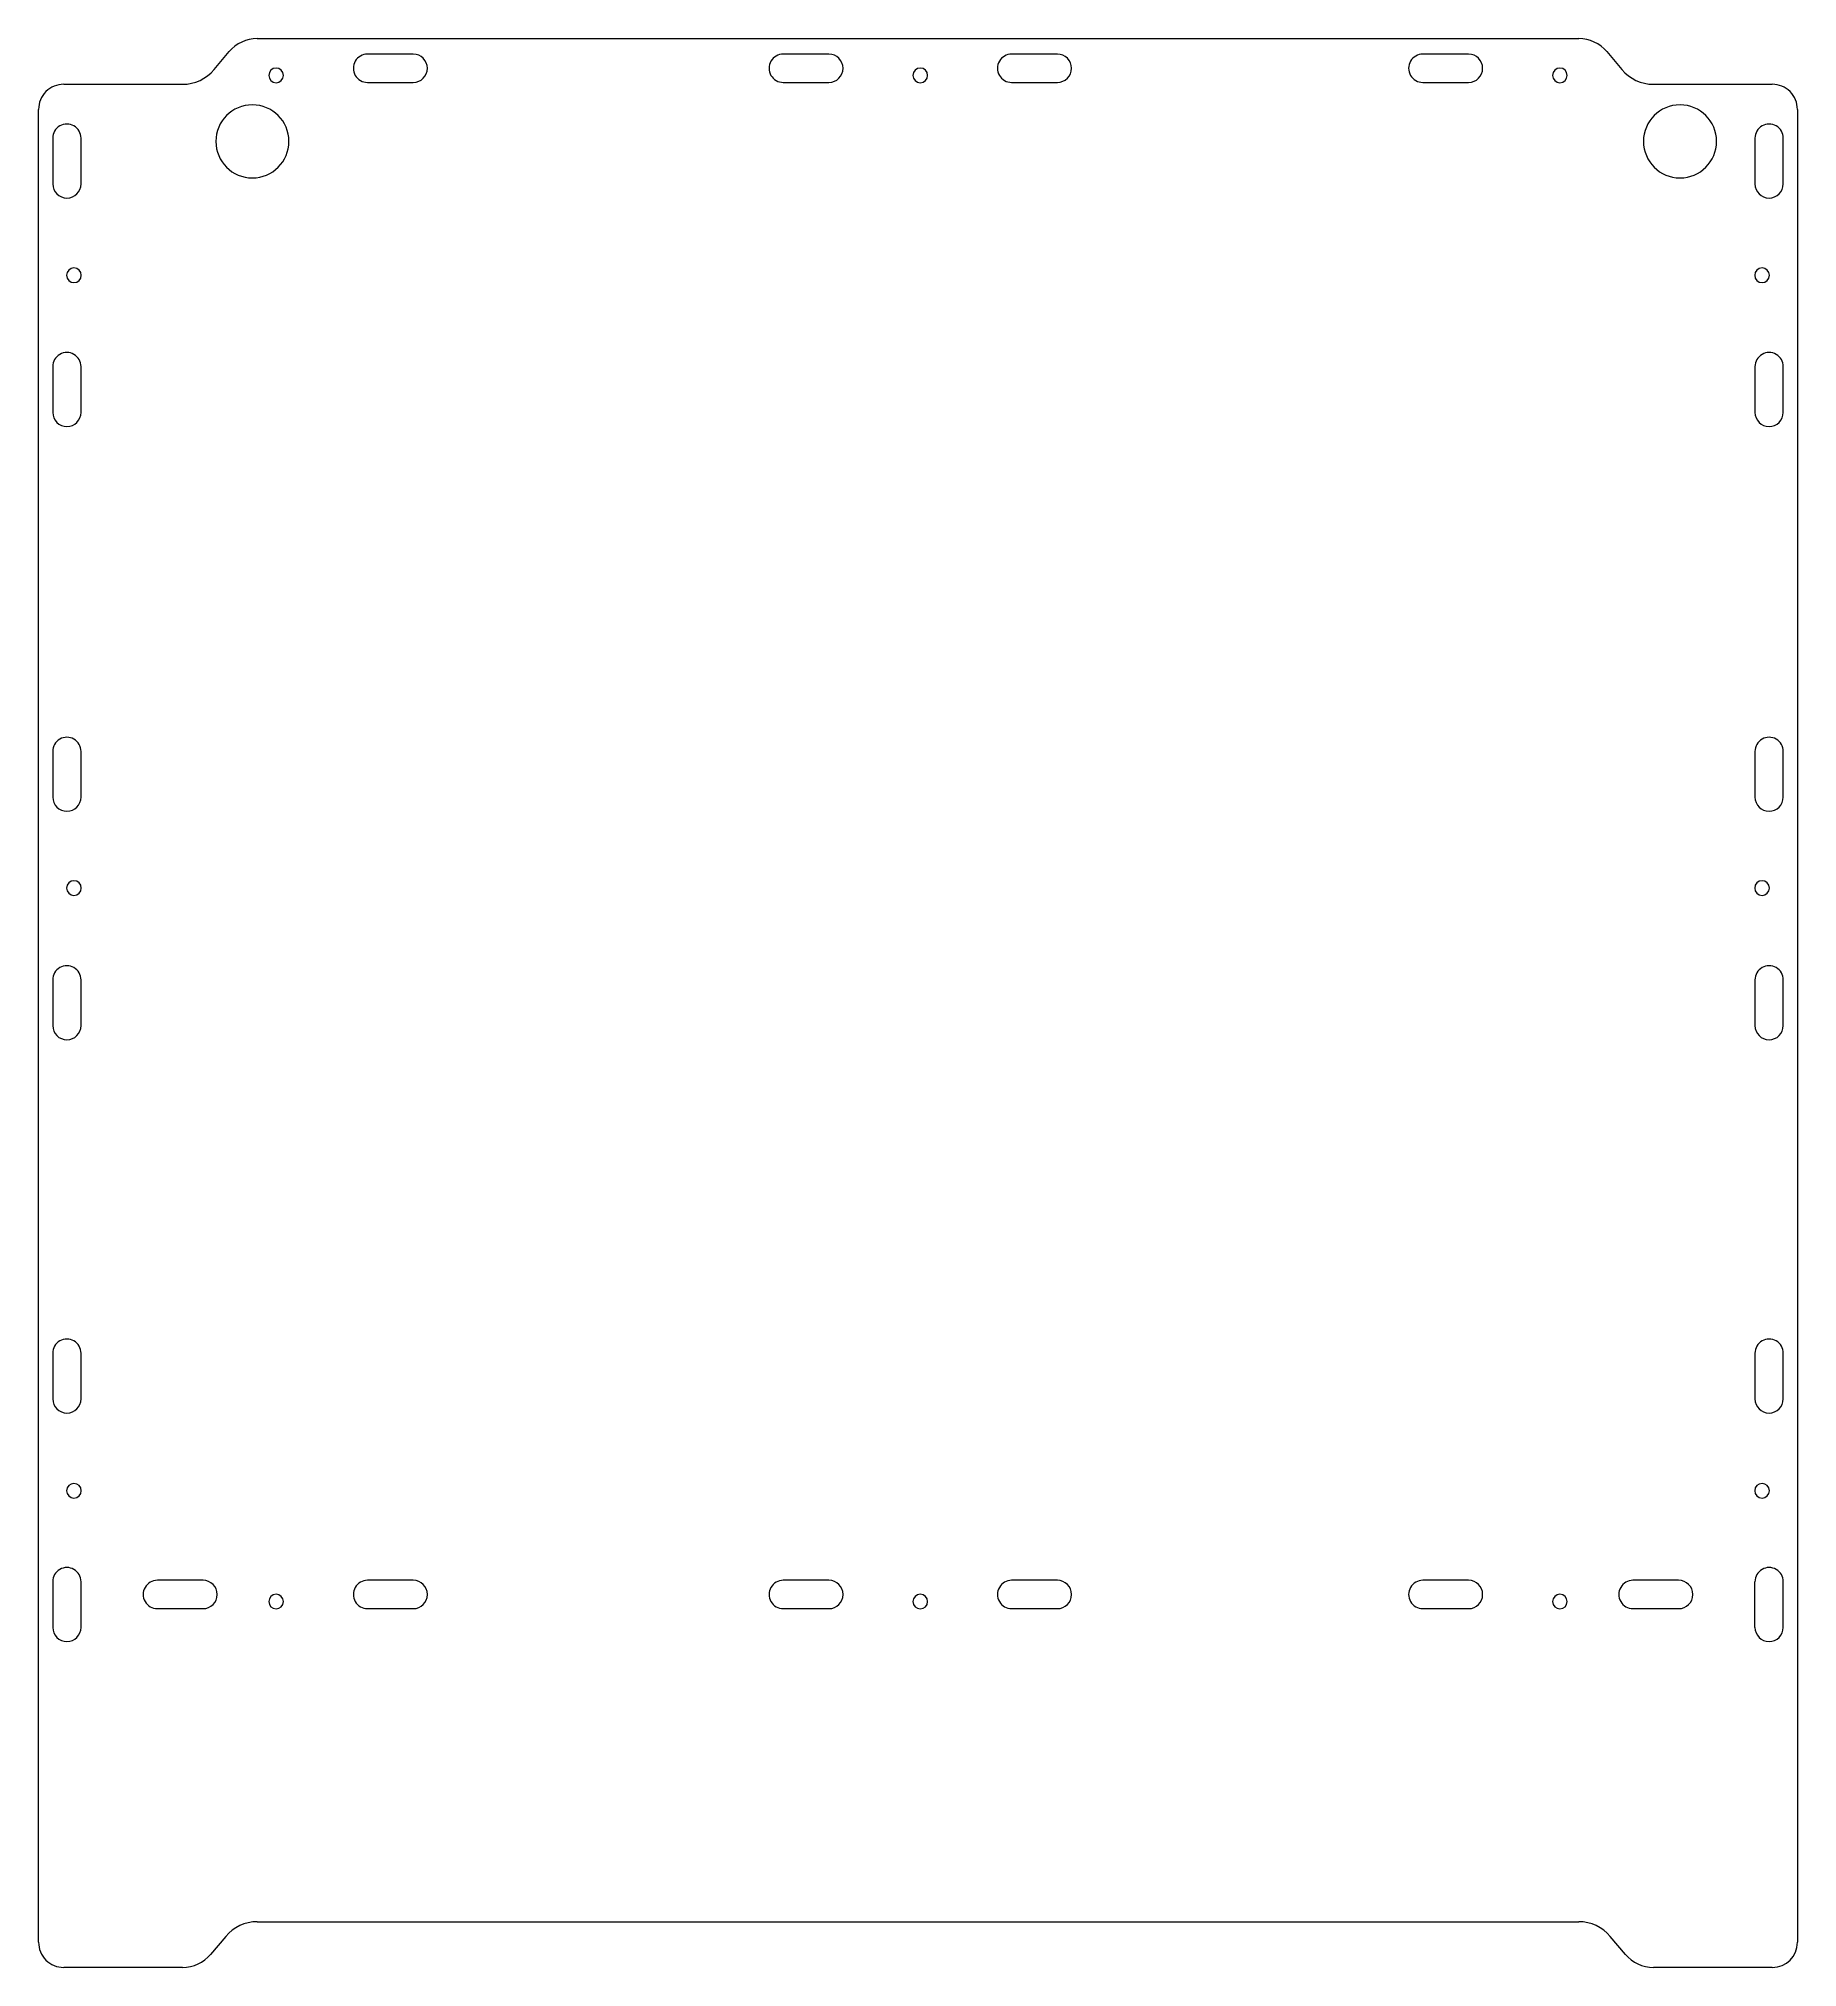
# Model space of a CAD drawing. Header units: millimetres. Extents: x -191 to 194, y -239 to 183.
import ezdxf

# ---------------------------------------------------------------- set-up
doc = ezdxf.new("R2010")
doc.units = ezdxf.units.MM
doc.header["$MEASUREMENT"] = 0
doc.layers.add('Capa 1', color=7, linetype='Continuous')

msp = doc.modelspace()

# ---------------------------------------------------------------- linework, layer by layer
at = {"layer": 'Capa 1', "lineweight": 15}
for points in [[(-142.7993, 182.6624), (-145.164, 182.6624), (-147.4076, 181.6161), (-148.9276, 179.8047)], [(152.6189, 179.8047), (151.0989, 181.6161), (148.8553, 182.6624), (146.4906, 182.6624)], [(-152.2235, 175.8768), (-152.2235, 175.8768), (-148.9276, 179.8047), (-148.9276, 179.8047)], [(-108.6542, 179.2624), (-108.6542, 179.2624), (-118.6542, 179.2624), (-118.6542, 179.2624)], [(-17.6539, 179.2624), (-17.6539, 179.2624), (-27.6539, 179.2624), (-27.6539, 179.2624)], [(32.346, 179.2624), (32.346, 179.2624), (22.346, 179.2624), (22.346, 179.2624)], [(122.3456, 179.2624), (122.3456, 179.2624), (112.3456, 179.2624), (112.3456, 179.2624)], [(152.6189, 179.8047), (152.6189, 179.8047), (155.9148, 175.8768), (155.9148, 175.8768)], [(-159.1179, 172.6619), (-156.4575, 172.6619), (-153.9335, 173.8389), (-152.2235, 175.8768)], [(155.9148, 175.8768), (157.6248, 173.8389), (160.1488, 172.6619), (162.8092, 172.6619)], [(-185.1542, 172.6619), (-185.1542, 172.6619), (-159.1179, 172.6619), (-159.1179, 172.6619)], [(-118.6542, 173.0624), (-118.6542, 173.0624), (-108.6542, 173.0624), (-108.6542, 173.0624)], [(112.3456, 173.0624), (112.3456, 173.0624), (122.3456, 173.0624), (122.3456, 173.0624)], [(162.8092, 172.6619), (162.8092, 172.6619), (188.8456, 172.6619), (188.8456, 172.6619)], [(-190.6542, -233.9512), (-190.6542, -233.9512), (-190.6542, 167.1619), (-190.6542, 167.1619)], [(194.3456, 167.1619), (194.3456, 167.1619), (194.3456, -233.9513), (194.3456, -233.9513)], [(-187.5542, 160.8624), (-187.5542, 160.8624), (-187.5542, 150.8624), (-187.5542, 150.8624)], [(191.2456, 150.8624), (191.2456, 150.8624), (191.2456, 160.8624), (191.2456, 160.8624)], [(-187.5542, 110.8624), (-187.5542, 110.8624), (-187.5542, 100.8624), (-187.5542, 100.8624)], [(-181.3542, 100.8624), (-181.3542, 100.8624), (-181.3542, 110.8624), (-181.3542, 110.8624)], [(185.0456, 110.8624), (185.0456, 110.8624), (185.0456, 100.8624), (185.0456, 100.8624)], [(191.2456, 100.8624), (191.2456, 100.8624), (191.2456, 110.8624), (191.2456, 110.8624)], [(-187.5542, 26.6624), (-187.5542, 26.6624), (-187.5542, 16.6624), (-187.5542, 16.6624)], [(-181.3542, 16.6624), (-181.3542, 16.6624), (-181.3542, 26.6624), (-181.3542, 26.6624)], [(185.0456, 26.6624), (185.0456, 26.6624), (185.0456, 16.6624), (185.0456, 16.6624)], [(191.2456, 16.6624), (191.2456, 16.6624), (191.2456, 26.6624), (191.2456, 26.6624)], [(-187.5542, -23.3375), (-187.5542, -23.3375), (-187.5542, -33.3375), (-187.5542, -33.3375)], [(-181.3542, -33.3375), (-181.3542, -33.3375), (-181.3542, -23.3375), (-181.3542, -23.3375)], [(185.0456, -23.3375), (185.0456, -23.3375), (185.0456, -33.3375), (185.0456, -33.3375)], [(191.2456, -33.3375), (191.2456, -33.3375), (191.2456, -23.3375), (191.2456, -23.3375)], [(-187.5542, -105.0375), (-187.5542, -105.0375), (-187.5542, -115.0375), (-187.5542, -115.0375)], [(-181.3542, -115.0375), (-181.3542, -115.0375), (-181.3542, -105.0375), (-181.3542, -105.0375)], [(185.0456, -105.0375), (185.0456, -105.0375), (185.0456, -115.0375), (185.0456, -115.0375)], [(191.2456, -115.0375), (191.2456, -115.0375), (191.2456, -105.0375), (191.2456, -105.0375)], [(-187.5542, -155.0375), (-187.5542, -155.0375), (-187.5542, -165.0375), (-187.5542, -165.0375)], [(-154.6542, -154.7375), (-154.6542, -154.7375), (-164.6542, -154.7375), (-164.6542, -154.7375)], [(-108.6542, -154.7375), (-108.6542, -154.7375), (-118.6542, -154.7375), (-118.6542, -154.7375)], [(-17.6539, -154.7375), (-17.6539, -154.7375), (-27.6539, -154.7375), (-27.6539, -154.7375)], [(32.346, -154.7375), (32.346, -154.7375), (22.346, -154.7375), (22.346, -154.7375)], [(122.3456, -154.7375), (122.3456, -154.7375), (112.3456, -154.7375), (112.3456, -154.7375)], [(168.3456, -154.7375), (168.3456, -154.7375), (158.3456, -154.7375), (158.3456, -154.7375)], [(191.2456, -165.0375), (191.2456, -165.0375), (191.2456, -155.0375), (191.2456, -155.0375)], [(-164.6542, -160.9375), (-164.6542, -160.9375), (-154.6542, -160.9375), (-154.6542, -160.9375)], [(-118.6542, -160.9375), (-118.6542, -160.9375), (-108.6542, -160.9375), (-108.6542, -160.9375)], [(112.3456, -160.9375), (112.3456, -160.9375), (122.3456, -160.9375), (122.3456, -160.9375)], [(158.3456, -160.9375), (158.3456, -160.9375), (168.3456, -160.9375), (168.3456, -160.9375)], [(-142.7993, -229.4508), (-145.4596, -229.4508), (-147.9837, -230.6278), (-149.6937, -232.6657)], [(153.385, -232.6657), (151.675, -230.6278), (149.1509, -229.4508), (146.4906, -229.4508)], [(-149.6937, -232.6657), (-149.6937, -232.6657), (-152.9895, -236.5936), (-152.9895, -236.5936)], [(156.6808, -236.5936), (156.6808, -236.5936), (153.385, -232.6657), (153.385, -232.6657)], [(188.8456, -239.4512), (191.8831, -239.4512), (194.3455, -236.9888), (194.3455, -233.9513)], [(-159.1179, -239.4512), (-159.1179, -239.4512), (-185.1542, -239.4512), (-185.1542, -239.4512)], [(-159.1179, -239.4512), (-156.7531, -239.4512), (-154.5095, -238.405), (-152.9895, -236.5936)], [(156.6808, -236.5936), (158.2008, -238.405), (160.4444, -239.4512), (162.8092, -239.4512)], [(188.8456, -239.4512), (188.8456, -239.4512), (162.8092, -239.4512), (162.8092, -239.4512)]]:
    msp.add_open_spline(points, degree=3, dxfattribs=at)
at = {"layer": 'Capa 1', "color": 250, "lineweight": 20}
for points in [[(-142.7993, 182.6624), (-142.7993, 182.6624), (146.4906, 182.6624), (146.4906, 182.6624)], [(-27.6539, 173.0624), (-27.6539, 173.0624), (-17.6539, 173.0624), (-17.6539, 173.0624)], [(22.346, 173.0624), (22.346, 173.0624), (32.346, 173.0624), (32.346, 173.0624)], [(-181.3543, 150.8623), (-181.3543, 150.8623), (-181.3542, 160.8624), (-181.3542, 160.8624)], [(185.0456, 160.8624), (185.0456, 160.8624), (185.0456, 150.8624), (185.0456, 150.8624)], [(-181.3543, -165.0376), (-181.3543, -165.0376), (-181.3542, -155.0375), (-181.3542, -155.0375)], [(185.0456, -165.0375), (185.0456, -165.0375), (185.0456, -155.0375), (185.0456, -155.0375)], [(-27.6539, -160.9375), (-27.6539, -160.9375), (-17.6539, -160.9375), (-17.6539, -160.9375)], [(22.346, -160.9375), (22.346, -160.9375), (32.346, -160.9375), (32.346, -160.9375)], [(-142.7993, -229.4508), (-142.7993, -229.4508), (146.4906, -229.4508), (146.4906, -229.4508)]]:
    msp.add_open_spline(points, degree=3, dxfattribs=at)
at = {"layer": 'Capa 1', "lineweight": 15}
for points, knots in [([(-118.6542, 179.2624), (-119.7618, 179.2624), (-120.7852, 178.6715), (-121.3389, 177.7124), (-121.3389, 177.7124), (-121.8927, 176.7532), (-121.8927, 175.5715), (-121.3389, 174.6124), (-121.3389, 174.6124), (-120.7852, 173.6532), (-119.7618, 173.0624), (-118.6542, 173.0624)], [0, 0, 0, 0, 0.25, 0.25, 0.25, 0.25, 0.5, 0.5, 0.5, 0.5, 1, 1, 1, 1]), ([(-108.6542, 173.0624), (-106.9422, 173.0624), (-105.5543, 174.4503), (-105.5542, 176.1623), (-105.5542, 176.1623), (-105.5542, 177.8744), (-106.9422, 179.2623), (-108.6542, 179.2623)], [0, 0, 0, 0, 0.33333333, 0.33333333, 0.33333333, 0.33333333, 1, 1, 1, 1]), ([(-27.6539, 179.2624), (-28.7615, 179.2624), (-29.7849, 178.6715), (-30.3386, 177.7124), (-30.3386, 177.7124), (-30.8924, 176.7532), (-30.8924, 175.5715), (-30.3386, 174.6124), (-30.3386, 174.6124), (-29.7849, 173.6532), (-28.7615, 173.0624), (-27.6539, 173.0624)], [0, 0, 0, 0, 0.25, 0.25, 0.25, 0.25, 0.5, 0.5, 0.5, 0.5, 1, 1, 1, 1]), ([(-17.6539, 173.0624), (-15.9419, 173.0624), (-14.554, 174.4503), (-14.5539, 176.1623), (-14.5539, 176.1623), (-14.5539, 177.8744), (-15.9419, 179.2623), (-17.6539, 179.2623)], [0, 0, 0, 0, 0.33333333, 0.33333333, 0.33333333, 0.33333333, 1, 1, 1, 1]), ([(22.346, 179.2624), (21.2384, 179.2624), (20.215, 178.6715), (19.6613, 177.7124), (19.6613, 177.7124), (19.1075, 176.7532), (19.1075, 175.5715), (19.6613, 174.6124), (19.6613, 174.6124), (20.215, 173.6532), (21.2384, 173.0624), (22.346, 173.0624)], [0, 0, 0, 0, 0.25, 0.25, 0.25, 0.25, 0.5, 0.5, 0.5, 0.5, 1, 1, 1, 1]), ([(32.346, 173.0624), (34.058, 173.0624), (35.4459, 174.4503), (35.446, 176.1623), (35.446, 176.1623), (35.446, 177.8744), (34.058, 179.2623), (32.346, 179.2623)], [0, 0, 0, 0, 0.33333333, 0.33333333, 0.33333333, 0.33333333, 1, 1, 1, 1]), ([(112.3456, 179.2624), (111.238, 179.2624), (110.2146, 178.6715), (109.6609, 177.7124), (109.6609, 177.7124), (109.1071, 176.7532), (109.1071, 175.5715), (109.6609, 174.6124), (109.6609, 174.6124), (110.2146, 173.6532), (111.238, 173.0624), (112.3456, 173.0624)], [0, 0, 0, 0, 0.25, 0.25, 0.25, 0.25, 0.5, 0.5, 0.5, 0.5, 1, 1, 1, 1]), ([(122.3456, 173.0624), (124.0576, 173.0624), (125.4455, 174.4503), (125.4456, 176.1623), (125.4456, 176.1623), (125.4456, 177.8744), (124.0576, 179.2623), (122.3456, 179.2623)], [0, 0, 0, 0, 0.33333333, 0.33333333, 0.33333333, 0.33333333, 1, 1, 1, 1]), ([(-137.0542, 174.6124), (-137.0542, 175.496), (-137.7706, 176.2123), (-138.6542, 176.2124), (-138.6542, 176.2124), (-139.5379, 176.2124), (-140.2542, 175.496), (-140.2542, 174.6124), (-140.2542, 174.6124), (-140.2543, 173.7287), (-139.5379, 173.0124), (-138.6543, 173.0124), (-138.6543, 173.0124), (-137.7706, 173.0123), (-137.0543, 173.7287), (-137.0543, 174.6123)], [0, 0, 0, 0, 0.2, 0.2, 0.2, 0.2, 0.4, 0.4, 0.4, 0.4, 0.6, 0.6, 0.6, 0.6, 1, 1, 1, 1]), ([(3.946, 174.6124), (3.946, 175.496), (3.2296, 176.2123), (2.346, 176.2124), (2.346, 176.2124), (1.4624, 176.2124), (0.7461, 175.496), (0.7461, 174.6124), (0.7461, 174.6124), (0.746, 173.7287), (1.4624, 173.0124), (2.346, 173.0124), (2.346, 173.0124), (3.2296, 173.0123), (3.9459, 173.7287), (3.9459, 174.6123)], [0, 0, 0, 0, 0.2, 0.2, 0.2, 0.2, 0.4, 0.4, 0.4, 0.4, 0.6, 0.6, 0.6, 0.6, 1, 1, 1, 1]), ([(143.9456, 174.6124), (143.9456, 175.496), (143.2292, 176.2123), (142.3456, 176.2124), (142.3456, 176.2124), (141.4619, 176.2124), (140.7456, 175.496), (140.7456, 174.6124), (140.7456, 174.6124), (140.7455, 173.7287), (141.4619, 173.0124), (142.3455, 173.0124), (142.3455, 173.0124), (143.2292, 173.0123), (143.9455, 173.7287), (143.9455, 174.6123)], [0, 0, 0, 0, 0.2, 0.2, 0.2, 0.2, 0.4, 0.4, 0.4, 0.4, 0.6, 0.6, 0.6, 0.6, 1, 1, 1, 1]), ([(-185.1542, 172.6619), (-186.6129, 172.6619), (-188.0119, 172.0825), (-189.0433, 171.051), (-189.0433, 171.051), (-190.0748, 170.0196), (-190.6543, 168.6206), (-190.6543, 167.1619)], [0, 0, 0, 0, 0.33333333, 0.33333333, 0.33333333, 0.33333333, 1, 1, 1, 1]), ([(194.3456, 167.1619), (194.3456, 168.6206), (193.7661, 170.0196), (192.7346, 171.051), (192.7346, 171.051), (191.7032, 172.0825), (190.3042, 172.6619), (188.8456, 172.6619)], [0, 0, 0, 0, 0.33333333, 0.33333333, 0.33333333, 0.33333333, 1, 1, 1, 1]), ([(-135.8542, 160.1624), (-135.8542, 164.5806), (-139.436, 168.1623), (-143.8542, 168.1624), (-143.8542, 168.1624), (-148.2725, 168.1624), (-151.8542, 164.5806), (-151.8542, 160.1624), (-151.8542, 160.1624), (-151.8543, 155.7441), (-148.2726, 152.1624), (-143.8543, 152.1624), (-143.8543, 152.1624), (-139.436, 152.1623), (-135.8543, 155.744), (-135.8543, 160.1623)], [0, 0, 0, 0, 0.2, 0.2, 0.2, 0.2, 0.4, 0.4, 0.4, 0.4, 0.6, 0.6, 0.6, 0.6, 1, 1, 1, 1]), ([(176.6456, 160.1624), (176.6456, 164.5806), (173.0638, 168.1623), (168.6456, 168.1624), (168.6456, 168.1624), (164.2273, 168.1624), (160.6456, 164.5806), (160.6456, 160.1624), (160.6456, 160.1624), (160.6455, 155.7441), (164.2272, 152.1624), (168.6455, 152.1624), (168.6455, 152.1624), (173.0638, 152.1623), (176.6455, 155.744), (176.6455, 160.1623)], [0, 0, 0, 0, 0.2, 0.2, 0.2, 0.2, 0.4, 0.4, 0.4, 0.4, 0.6, 0.6, 0.6, 0.6, 1, 1, 1, 1]), ([(-181.3542, 160.8624), (-181.3542, 161.9699), (-181.9451, 162.9933), (-182.9042, 163.547), (-182.9042, 163.547), (-183.8634, 164.1008), (-185.0451, 164.1008), (-186.0042, 163.547), (-186.0042, 163.547), (-186.9634, 162.9933), (-187.5542, 161.9699), (-187.5542, 160.8624)], [0, 0, 0, 0, 0.25, 0.25, 0.25, 0.25, 0.5, 0.5, 0.5, 0.5, 1, 1, 1, 1]), ([(191.2456, 160.8624), (191.2456, 161.9699), (190.6547, 162.9933), (189.6956, 163.547), (189.6956, 163.547), (188.7364, 164.1008), (187.5547, 164.1008), (186.5956, 163.547), (186.5956, 163.547), (185.6364, 162.9933), (185.0456, 161.9699), (185.0456, 160.8624)], [0, 0, 0, 0, 0.25, 0.25, 0.25, 0.25, 0.5, 0.5, 0.5, 0.5, 1, 1, 1, 1]), ([(-187.5542, 150.8624), (-187.5542, 149.1503), (-186.1663, 147.7624), (-184.4543, 147.7624), (-184.4543, 147.7624), (-182.7422, 147.7623), (-181.3543, 149.1503), (-181.3543, 150.8623)], [0, 0, 0, 0, 0.33333333, 0.33333333, 0.33333333, 0.33333333, 1, 1, 1, 1]), ([(185.0456, 150.8624), (185.0456, 149.1503), (186.4335, 147.7624), (188.1455, 147.7624), (188.1455, 147.7624), (189.8576, 147.7623), (191.2455, 149.1503), (191.2455, 150.8623)], [0, 0, 0, 0, 0.33333333, 0.33333333, 0.33333333, 0.33333333, 1, 1, 1, 1]), ([(-181.3042, 130.8624), (-181.3042, 131.746), (-182.0206, 132.4623), (-182.9042, 132.4624), (-182.9042, 132.4624), (-183.7879, 132.4624), (-184.5042, 131.746), (-184.5042, 130.8624), (-184.5042, 130.8624), (-184.5043, 129.9787), (-183.7879, 129.2624), (-182.9043, 129.2624), (-182.9043, 129.2624), (-182.0206, 129.2623), (-181.3043, 129.9787), (-181.3043, 130.8623)], [0, 0, 0, 0, 0.2, 0.2, 0.2, 0.2, 0.4, 0.4, 0.4, 0.4, 0.6, 0.6, 0.6, 0.6, 1, 1, 1, 1]), ([(188.1956, 130.8624), (188.1956, 131.746), (187.4792, 132.4623), (186.5956, 132.4624), (186.5956, 132.4624), (185.7119, 132.4624), (184.9956, 131.746), (184.9956, 130.8624), (184.9956, 130.8624), (184.9955, 129.9787), (185.7119, 129.2624), (186.5955, 129.2624), (186.5955, 129.2624), (187.4792, 129.2623), (188.1955, 129.9787), (188.1955, 130.8623)], [0, 0, 0, 0, 0.2, 0.2, 0.2, 0.2, 0.4, 0.4, 0.4, 0.4, 0.6, 0.6, 0.6, 0.6, 1, 1, 1, 1]), ([(-181.3542, 110.8624), (-181.3542, 111.9699), (-181.9451, 112.9933), (-182.9042, 113.547), (-182.9042, 113.547), (-183.8634, 114.1008), (-185.0451, 114.1008), (-186.0042, 113.547), (-186.0042, 113.547), (-186.9634, 112.9933), (-187.5542, 111.9699), (-187.5542, 110.8624)], [0, 0, 0, 0, 0.25, 0.25, 0.25, 0.25, 0.5, 0.5, 0.5, 0.5, 1, 1, 1, 1]), ([(191.2456, 110.8624), (191.2456, 111.9699), (190.6547, 112.9933), (189.6956, 113.547), (189.6956, 113.547), (188.7364, 114.1008), (187.5547, 114.1008), (186.5956, 113.547), (186.5956, 113.547), (185.6364, 112.9933), (185.0456, 111.9699), (185.0456, 110.8624)], [0, 0, 0, 0, 0.25, 0.25, 0.25, 0.25, 0.5, 0.5, 0.5, 0.5, 1, 1, 1, 1]), ([(-187.5542, 100.8624), (-187.5542, 99.1503), (-186.1663, 97.7624), (-184.4543, 97.7624), (-184.4543, 97.7624), (-182.7422, 97.7623), (-181.3543, 99.1503), (-181.3543, 100.8623)], [0, 0, 0, 0, 0.33333333, 0.33333333, 0.33333333, 0.33333333, 1, 1, 1, 1]), ([(185.0456, 100.8624), (185.0456, 99.1503), (186.4335, 97.7624), (188.1455, 97.7624), (188.1455, 97.7624), (189.8576, 97.7623), (191.2455, 99.1503), (191.2455, 100.8623)], [0, 0, 0, 0, 0.33333333, 0.33333333, 0.33333333, 0.33333333, 1, 1, 1, 1]), ([(-181.3542, 26.6624), (-181.3542, 27.7699), (-181.9451, 28.7933), (-182.9042, 29.347), (-182.9042, 29.347), (-183.8634, 29.9008), (-185.0451, 29.9008), (-186.0042, 29.347), (-186.0042, 29.347), (-186.9634, 28.7933), (-187.5542, 27.7699), (-187.5542, 26.6624)], [0, 0, 0, 0, 0.25, 0.25, 0.25, 0.25, 0.5, 0.5, 0.5, 0.5, 1, 1, 1, 1]), ([(191.2456, 26.6624), (191.2456, 27.7699), (190.6547, 28.7933), (189.6956, 29.347), (189.6956, 29.347), (188.7364, 29.9008), (187.5547, 29.9008), (186.5956, 29.347), (186.5956, 29.347), (185.6364, 28.7933), (185.0456, 27.7699), (185.0456, 26.6624)], [0, 0, 0, 0, 0.25, 0.25, 0.25, 0.25, 0.5, 0.5, 0.5, 0.5, 1, 1, 1, 1]), ([(-187.5542, 16.6624), (-187.5542, 14.9503), (-186.1663, 13.5624), (-184.4543, 13.5624), (-184.4543, 13.5624), (-182.7422, 13.5623), (-181.3543, 14.9503), (-181.3543, 16.6623)], [0, 0, 0, 0, 0.33333333, 0.33333333, 0.33333333, 0.33333333, 1, 1, 1, 1]), ([(185.0456, 16.6624), (185.0456, 14.9503), (186.4335, 13.5624), (188.1455, 13.5624), (188.1455, 13.5624), (189.8576, 13.5623), (191.2455, 14.9503), (191.2455, 16.6623)], [0, 0, 0, 0, 0.33333333, 0.33333333, 0.33333333, 0.33333333, 1, 1, 1, 1]), ([(-181.3042, -3.2376), (-181.3042, -2.354), (-182.0206, -1.6377), (-182.9042, -1.6376), (-182.9042, -1.6376), (-183.7879, -1.6376), (-184.5042, -2.354), (-184.5042, -3.2376), (-184.5042, -3.2376), (-184.5043, -4.1213), (-183.7879, -4.8376), (-182.9043, -4.8376), (-182.9043, -4.8376), (-182.0206, -4.8377), (-181.3043, -4.1213), (-181.3043, -3.2377)], [0, 0, 0, 0, 0.2, 0.2, 0.2, 0.2, 0.4, 0.4, 0.4, 0.4, 0.6, 0.6, 0.6, 0.6, 1, 1, 1, 1]), ([(188.1956, -3.2376), (188.1956, -2.354), (187.4792, -1.6377), (186.5956, -1.6376), (186.5956, -1.6376), (185.7119, -1.6376), (184.9956, -2.354), (184.9956, -3.2376), (184.9956, -3.2376), (184.9955, -4.1213), (185.7119, -4.8376), (186.5955, -4.8376), (186.5955, -4.8376), (187.4792, -4.8377), (188.1955, -4.1213), (188.1955, -3.2377)], [0, 0, 0, 0, 0.2, 0.2, 0.2, 0.2, 0.4, 0.4, 0.4, 0.4, 0.6, 0.6, 0.6, 0.6, 1, 1, 1, 1]), ([(-181.3542, -23.3375), (-181.3542, -22.23), (-181.9451, -21.2066), (-182.9042, -20.6529), (-182.9042, -20.6529), (-183.8634, -20.0991), (-185.0451, -20.0991), (-186.0042, -20.6529), (-186.0042, -20.6529), (-186.9634, -21.2066), (-187.5542, -22.23), (-187.5542, -23.3375)], [0, 0, 0, 0, 0.25, 0.25, 0.25, 0.25, 0.5, 0.5, 0.5, 0.5, 1, 1, 1, 1]), ([(191.2456, -23.3375), (191.2456, -22.23), (190.6547, -21.2066), (189.6956, -20.6529), (189.6956, -20.6529), (188.7364, -20.0991), (187.5547, -20.0991), (186.5956, -20.6529), (186.5956, -20.6529), (185.6364, -21.2066), (185.0456, -22.23), (185.0456, -23.3375)], [0, 0, 0, 0, 0.25, 0.25, 0.25, 0.25, 0.5, 0.5, 0.5, 0.5, 1, 1, 1, 1]), ([(-187.5542, -33.3375), (-187.5542, -35.0496), (-186.1663, -36.4375), (-184.4543, -36.4375), (-184.4543, -36.4375), (-182.7422, -36.4376), (-181.3543, -35.0496), (-181.3543, -33.3376)], [0, 0, 0, 0, 0.33333333, 0.33333333, 0.33333333, 0.33333333, 1, 1, 1, 1]), ([(185.0456, -33.3375), (185.0456, -35.0496), (186.4335, -36.4375), (188.1455, -36.4375), (188.1455, -36.4375), (189.8576, -36.4376), (191.2455, -35.0496), (191.2455, -33.3376)], [0, 0, 0, 0, 0.33333333, 0.33333333, 0.33333333, 0.33333333, 1, 1, 1, 1]), ([(-181.3542, -105.0375), (-181.3542, -103.93), (-181.9451, -102.9066), (-182.9042, -102.3529), (-182.9042, -102.3529), (-183.8634, -101.7991), (-185.0451, -101.7991), (-186.0042, -102.3529), (-186.0042, -102.3529), (-186.9634, -102.9066), (-187.5542, -103.93), (-187.5542, -105.0375)], [0, 0, 0, 0, 0.25, 0.25, 0.25, 0.25, 0.5, 0.5, 0.5, 0.5, 1, 1, 1, 1]), ([(191.2456, -105.0375), (191.2456, -103.93), (190.6547, -102.9066), (189.6956, -102.3529), (189.6956, -102.3529), (188.7364, -101.7991), (187.5547, -101.7991), (186.5956, -102.3529), (186.5956, -102.3529), (185.6364, -102.9066), (185.0456, -103.93), (185.0456, -105.0375)], [0, 0, 0, 0, 0.25, 0.25, 0.25, 0.25, 0.5, 0.5, 0.5, 0.5, 1, 1, 1, 1]), ([(-187.5542, -115.0375), (-187.5542, -116.7496), (-186.1663, -118.1375), (-184.4543, -118.1375), (-184.4543, -118.1375), (-182.7422, -118.1376), (-181.3543, -116.7496), (-181.3543, -115.0376)], [0, 0, 0, 0, 0.33333333, 0.33333333, 0.33333333, 0.33333333, 1, 1, 1, 1]), ([(185.0456, -115.0375), (185.0456, -116.7496), (186.4335, -118.1375), (188.1455, -118.1375), (188.1455, -118.1375), (189.8576, -118.1376), (191.2455, -116.7496), (191.2455, -115.0376)], [0, 0, 0, 0, 0.33333333, 0.33333333, 0.33333333, 0.33333333, 1, 1, 1, 1]), ([(-181.3042, -135.1375), (-181.3042, -134.2539), (-182.0206, -133.5376), (-182.9042, -133.5375), (-182.9042, -133.5375), (-183.7879, -133.5375), (-184.5042, -134.2539), (-184.5042, -135.1375), (-184.5042, -135.1375), (-184.5043, -136.0212), (-183.7879, -136.7375), (-182.9043, -136.7375), (-182.9043, -136.7375), (-182.0206, -136.7376), (-181.3043, -136.0212), (-181.3043, -135.1376)], [0, 0, 0, 0, 0.2, 0.2, 0.2, 0.2, 0.4, 0.4, 0.4, 0.4, 0.6, 0.6, 0.6, 0.6, 1, 1, 1, 1]), ([(188.1956, -135.1375), (188.1956, -134.2539), (187.4792, -133.5376), (186.5956, -133.5375), (186.5956, -133.5375), (185.7119, -133.5375), (184.9956, -134.2539), (184.9956, -135.1375), (184.9956, -135.1375), (184.9955, -136.0212), (185.7119, -136.7375), (186.5955, -136.7375), (186.5955, -136.7375), (187.4792, -136.7376), (188.1955, -136.0212), (188.1955, -135.1376)], [0, 0, 0, 0, 0.2, 0.2, 0.2, 0.2, 0.4, 0.4, 0.4, 0.4, 0.6, 0.6, 0.6, 0.6, 1, 1, 1, 1]), ([(-181.3542, -155.0375), (-181.3542, -153.93), (-181.9451, -152.9066), (-182.9042, -152.3529), (-182.9042, -152.3529), (-183.8634, -151.7991), (-185.0451, -151.7991), (-186.0042, -152.3529), (-186.0042, -152.3529), (-186.9634, -152.9066), (-187.5542, -153.93), (-187.5542, -155.0375)], [0, 0, 0, 0, 0.25, 0.25, 0.25, 0.25, 0.5, 0.5, 0.5, 0.5, 1, 1, 1, 1]), ([(191.2456, -155.0375), (191.2456, -153.93), (190.6547, -152.9066), (189.6956, -152.3529), (189.6956, -152.3529), (188.7364, -151.7991), (187.5547, -151.7991), (186.5956, -152.3529), (186.5956, -152.3529), (185.6364, -152.9066), (185.0456, -153.93), (185.0456, -155.0375)], [0, 0, 0, 0, 0.25, 0.25, 0.25, 0.25, 0.5, 0.5, 0.5, 0.5, 1, 1, 1, 1]), ([(-164.6542, -154.7375), (-165.7618, -154.7375), (-166.7852, -155.3284), (-167.3389, -156.2875), (-167.3389, -156.2875), (-167.8927, -157.2467), (-167.8927, -158.4284), (-167.3389, -159.3875), (-167.3389, -159.3875), (-166.7852, -160.3467), (-165.7618, -160.9375), (-164.6542, -160.9375)], [0, 0, 0, 0, 0.25, 0.25, 0.25, 0.25, 0.5, 0.5, 0.5, 0.5, 1, 1, 1, 1]), ([(-154.6542, -160.9375), (-152.9422, -160.9375), (-151.5543, -159.5496), (-151.5542, -157.8376), (-151.5542, -157.8376), (-151.5542, -156.1255), (-152.9422, -154.7376), (-154.6542, -154.7376)], [0, 0, 0, 0, 0.33333333, 0.33333333, 0.33333333, 0.33333333, 1, 1, 1, 1]), ([(-118.6542, -154.7375), (-119.7618, -154.7375), (-120.7852, -155.3284), (-121.3389, -156.2875), (-121.3389, -156.2875), (-121.8927, -157.2467), (-121.8927, -158.4284), (-121.3389, -159.3875), (-121.3389, -159.3875), (-120.7852, -160.3467), (-119.7618, -160.9375), (-118.6542, -160.9375)], [0, 0, 0, 0, 0.25, 0.25, 0.25, 0.25, 0.5, 0.5, 0.5, 0.5, 1, 1, 1, 1]), ([(-108.6542, -160.9375), (-106.9422, -160.9375), (-105.5543, -159.5496), (-105.5542, -157.8376), (-105.5542, -157.8376), (-105.5542, -156.1255), (-106.9422, -154.7376), (-108.6542, -154.7376)], [0, 0, 0, 0, 0.33333333, 0.33333333, 0.33333333, 0.33333333, 1, 1, 1, 1]), ([(-27.6539, -154.7375), (-28.7615, -154.7375), (-29.7849, -155.3284), (-30.3386, -156.2875), (-30.3386, -156.2875), (-30.8924, -157.2467), (-30.8924, -158.4284), (-30.3386, -159.3875), (-30.3386, -159.3875), (-29.7849, -160.3467), (-28.7615, -160.9375), (-27.6539, -160.9375)], [0, 0, 0, 0, 0.25, 0.25, 0.25, 0.25, 0.5, 0.5, 0.5, 0.5, 1, 1, 1, 1]), ([(-17.6539, -160.9375), (-15.9419, -160.9375), (-14.554, -159.5496), (-14.5539, -157.8376), (-14.5539, -157.8376), (-14.5539, -156.1255), (-15.9419, -154.7376), (-17.6539, -154.7376)], [0, 0, 0, 0, 0.33333333, 0.33333333, 0.33333333, 0.33333333, 1, 1, 1, 1]), ([(22.346, -154.7375), (21.2384, -154.7375), (20.215, -155.3284), (19.6613, -156.2875), (19.6613, -156.2875), (19.1075, -157.2467), (19.1075, -158.4284), (19.6613, -159.3875), (19.6613, -159.3875), (20.215, -160.3467), (21.2384, -160.9375), (22.346, -160.9375)], [0, 0, 0, 0, 0.25, 0.25, 0.25, 0.25, 0.5, 0.5, 0.5, 0.5, 1, 1, 1, 1]), ([(32.346, -160.9375), (34.058, -160.9375), (35.4459, -159.5496), (35.446, -157.8376), (35.446, -157.8376), (35.446, -156.1255), (34.058, -154.7376), (32.346, -154.7376)], [0, 0, 0, 0, 0.33333333, 0.33333333, 0.33333333, 0.33333333, 1, 1, 1, 1]), ([(112.3456, -154.7375), (111.238, -154.7375), (110.2146, -155.3284), (109.6609, -156.2875), (109.6609, -156.2875), (109.1071, -157.2467), (109.1071, -158.4284), (109.6609, -159.3875), (109.6609, -159.3875), (110.2146, -160.3467), (111.238, -160.9375), (112.3456, -160.9375)], [0, 0, 0, 0, 0.25, 0.25, 0.25, 0.25, 0.5, 0.5, 0.5, 0.5, 1, 1, 1, 1]), ([(122.3456, -160.9375), (124.0576, -160.9375), (125.4455, -159.5496), (125.4456, -157.8376), (125.4456, -157.8376), (125.4456, -156.1255), (124.0576, -154.7376), (122.3456, -154.7376)], [0, 0, 0, 0, 0.33333333, 0.33333333, 0.33333333, 0.33333333, 1, 1, 1, 1]), ([(158.3456, -154.7375), (157.238, -154.7375), (156.2146, -155.3284), (155.6609, -156.2875), (155.6609, -156.2875), (155.1071, -157.2467), (155.1071, -158.4284), (155.6609, -159.3875), (155.6609, -159.3875), (156.2146, -160.3467), (157.238, -160.9375), (158.3456, -160.9375)], [0, 0, 0, 0, 0.25, 0.25, 0.25, 0.25, 0.5, 0.5, 0.5, 0.5, 1, 1, 1, 1]), ([(168.3456, -160.9375), (170.0576, -160.9375), (171.4455, -159.5496), (171.4456, -157.8376), (171.4456, -157.8376), (171.4456, -156.1255), (170.0576, -154.7376), (168.3456, -154.7376)], [0, 0, 0, 0, 0.33333333, 0.33333333, 0.33333333, 0.33333333, 1, 1, 1, 1]), ([(-137.0542, -159.3875), (-137.0542, -158.5039), (-137.7706, -157.7876), (-138.6542, -157.7875), (-138.6542, -157.7875), (-139.5379, -157.7875), (-140.2542, -158.5039), (-140.2542, -159.3875), (-140.2542, -159.3875), (-140.2543, -160.2712), (-139.5379, -160.9875), (-138.6543, -160.9875), (-138.6543, -160.9875), (-137.7706, -160.9876), (-137.0543, -160.2712), (-137.0543, -159.3876)], [0, 0, 0, 0, 0.2, 0.2, 0.2, 0.2, 0.4, 0.4, 0.4, 0.4, 0.6, 0.6, 0.6, 0.6, 1, 1, 1, 1]), ([(3.946, -159.3875), (3.946, -158.5039), (3.2296, -157.7876), (2.346, -157.7875), (2.346, -157.7875), (1.4624, -157.7875), (0.7461, -158.5039), (0.7461, -159.3875), (0.7461, -159.3875), (0.746, -160.2712), (1.4624, -160.9875), (2.346, -160.9875), (2.346, -160.9875), (3.2296, -160.9876), (3.9459, -160.2712), (3.9459, -159.3876)], [0, 0, 0, 0, 0.2, 0.2, 0.2, 0.2, 0.4, 0.4, 0.4, 0.4, 0.6, 0.6, 0.6, 0.6, 1, 1, 1, 1]), ([(143.9456, -159.3875), (143.9456, -158.5039), (143.2292, -157.7876), (142.3456, -157.7875), (142.3456, -157.7875), (141.4619, -157.7875), (140.7456, -158.5039), (140.7456, -159.3875), (140.7456, -159.3875), (140.7455, -160.2712), (141.4619, -160.9875), (142.3455, -160.9875), (142.3455, -160.9875), (143.2292, -160.9876), (143.9455, -160.2712), (143.9455, -159.3876)], [0, 0, 0, 0, 0.2, 0.2, 0.2, 0.2, 0.4, 0.4, 0.4, 0.4, 0.6, 0.6, 0.6, 0.6, 1, 1, 1, 1]), ([(-187.5542, -165.0375), (-187.5542, -166.7496), (-186.1663, -168.1375), (-184.4543, -168.1375), (-184.4543, -168.1375), (-182.7422, -168.1376), (-181.3543, -166.7496), (-181.3543, -165.0376)], [0, 0, 0, 0, 0.33333333, 0.33333333, 0.33333333, 0.33333333, 1, 1, 1, 1]), ([(185.0456, -165.0375), (185.0456, -166.7496), (186.4335, -168.1375), (188.1455, -168.1375), (188.1455, -168.1375), (189.8576, -168.1376), (191.2455, -166.7496), (191.2455, -165.0376)], [0, 0, 0, 0, 0.33333333, 0.33333333, 0.33333333, 0.33333333, 1, 1, 1, 1]), ([(-190.6543, -233.9512), (-190.6543, -235.4099), (-190.0748, -236.8089), (-189.0433, -237.8403), (-189.0433, -237.8403), (-188.0119, -238.8718), (-186.6129, -239.4513), (-185.1542, -239.4513)], [0, 0, 0, 0, 0.33333333, 0.33333333, 0.33333333, 0.33333333, 1, 1, 1, 1])]:
    msp.add_open_spline(points, degree=3, knots=knots, dxfattribs=at)

doc.saveas('drawing.dxf')
